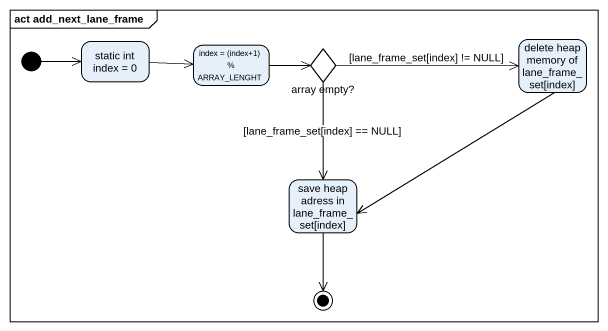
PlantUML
@startuml
mainframe act add_next_lane_frame
hide empty description
state "static int index = 0" as static_int_index_0
state "index = (index+1) % ARRAY_LENGHT" as index_index_1_ARRAY_LENGHT
state "array empty?" as array_empty <<choice>>
state "delete heap memory of lane_frame_set[index]" as delete_heap_memory_of_lane
state "save heap adress in lane_frame_set[index]" as save_heap_adress_in_lane
[*] -right-> static_int_index_0
static_int_index_0 -right-> index_index_1_ARRAY_LENGHT
index_index_1_ARRAY_LENGHT -right-> array_empty
array_empty -right-> delete_heap_memory_of_lane : [lane_frame_set[index] != NULL]
array_empty --> save_heap_adress_in_lane : [lane_frame_set[index] == NULL]
delete_heap_memory_of_lane --> save_heap_adress_in_lane
save_heap_adress_in_lane --> [*]
@enduml
